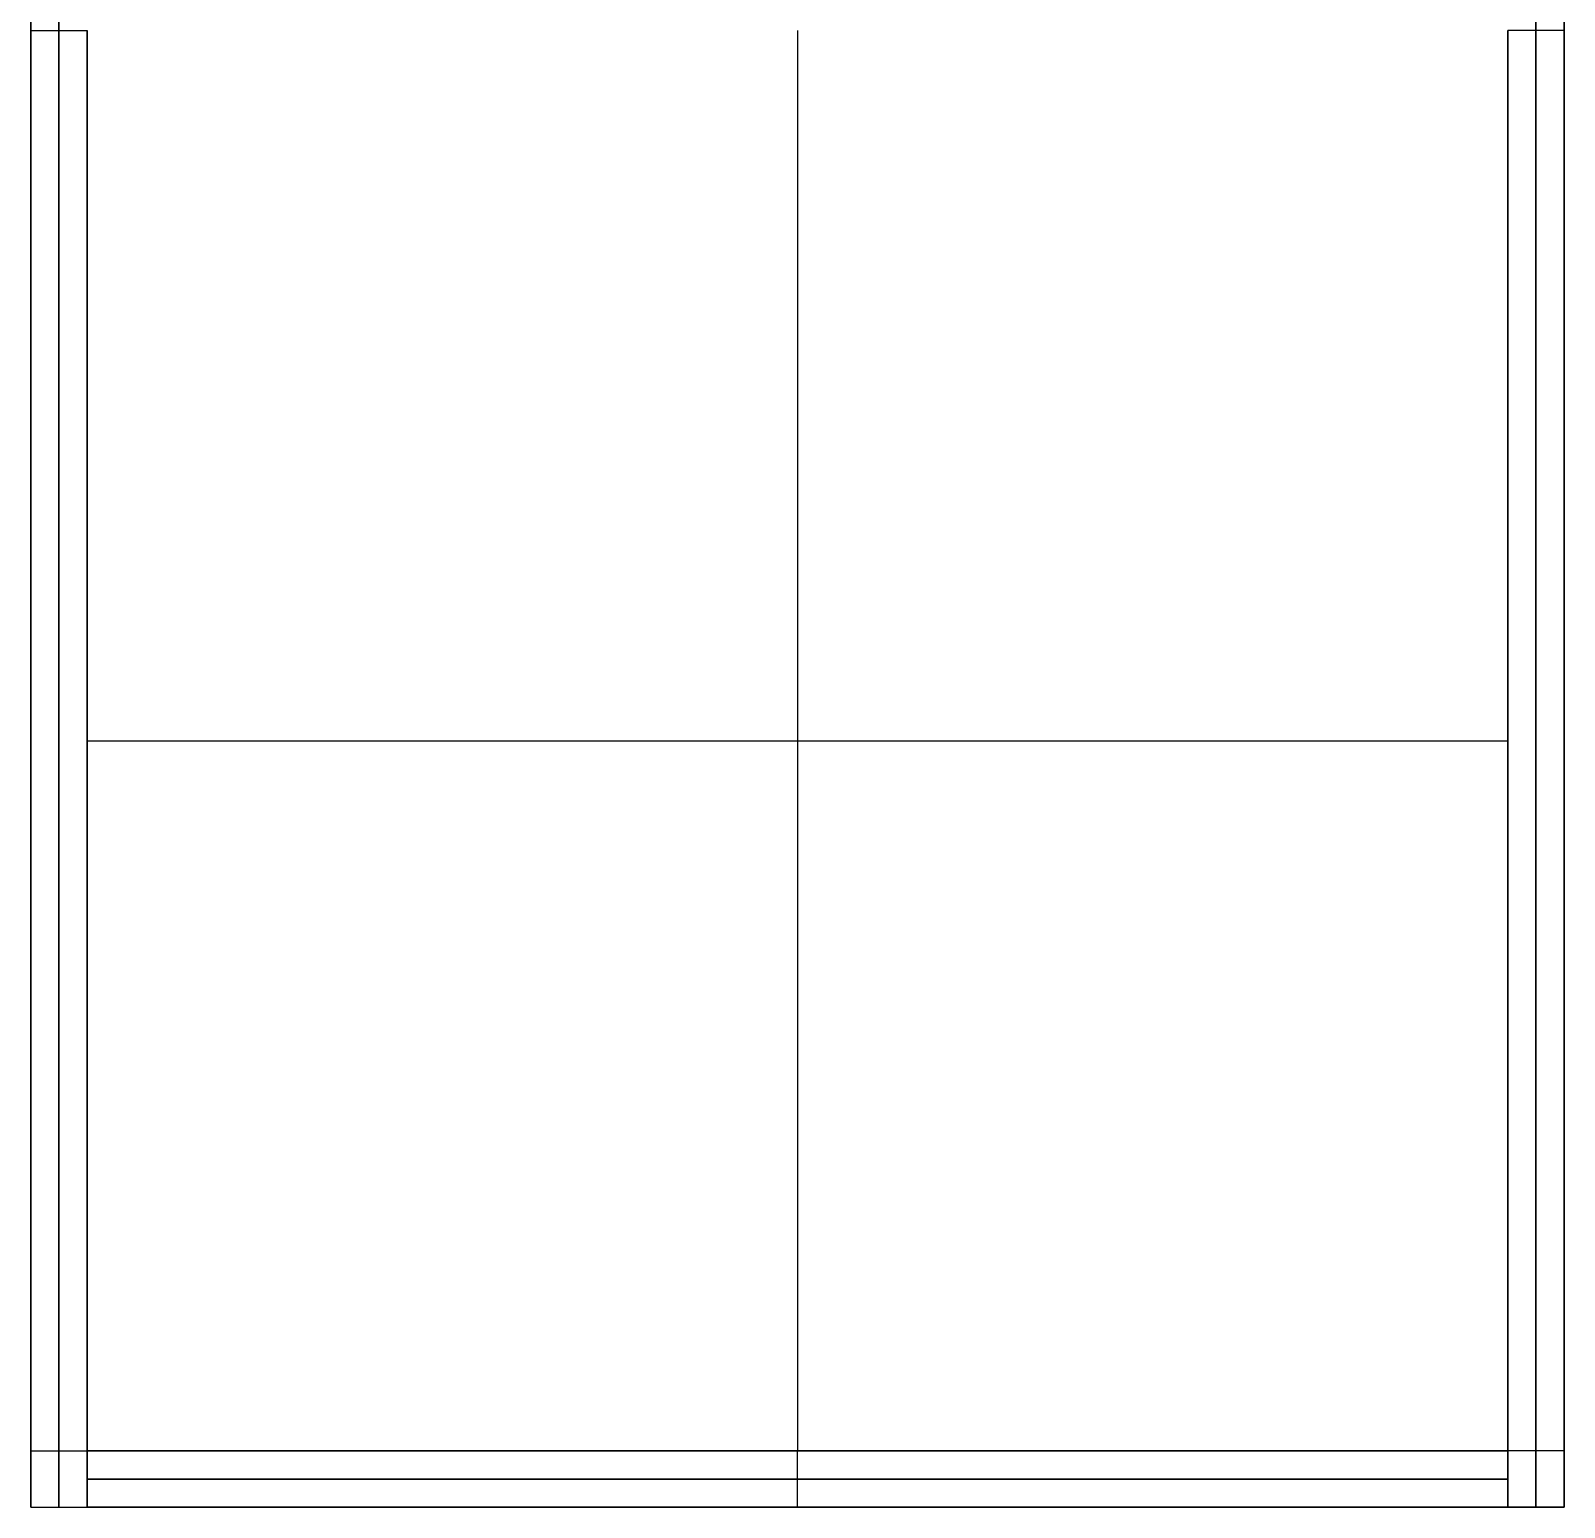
# Model space of a CAD drawing. Header units: millimetres. Extents: x 54 to 2208, y -253 to 13074.
# Drawn here: x 352.1 to 514.7, y -218.6 to -62 of the extents above; entities that cross this region are included whole.
import ezdxf

# ---------------------------------------------------------------- set-up
doc = ezdxf.new("R2010")
doc.units = ezdxf.units.MM
doc.header["$MEASUREMENT"] = 0
doc.layers.add('Hanging stuff', color=5, linetype='Continuous', true_color=0x0000ff)

msp = doc.modelspace()

# ---------------------------------------------------------------- linework, layer by layer
at = {"layer": 'Hanging stuff'}
for p, q in [((352.12, -56, 197.19), (352.12, -218.55, 197.19)), ((352.12, -218.55, 46.64), (352.12, -56, 46.64)), ((355.12, -56, 46.64), (355.12, -218.55, 46.64)), ((355.12, -218.55, 197.19), (355.12, -56, 197.19)), ((511.67, -56, 46.64), (511.67, -218.55, 46.64)), ((511.67, -218.55, 197.19), (511.67, -56, 197.19)), ((514.67, -56, 197.19), (514.67, -218.55, 197.19)), ((514.67, -218.55, 46.64), (514.67, -56, 46.64)), ((352.12, -62, 121.92), (352.12, -212.55, 121.92)), ((352.12, -62, 197.19), (358.12, -62, 197.19)), ((358.12, -92, 53.74), (358.12, -62, 53.74)), ((358.12, -92, 59.74), (358.12, -62, 59.74)), ((358.12, -62, 197.19), (358.12, -212.55, 197.19)), ((358.12, -212.55, 46.64), (358.12, -62, 46.64)), ((358.12, -62, 121.92), (358.12, -212.55, 121.92)), ((433.4, -62, 59.74), (433.4, -212.55, 59.74)), ((433.4, -62, 53.74), (433.4, -212.55, 53.74)), ((508.67, -92, 53.74), (508.67, -62, 53.74)), ((508.67, -62, 59.74), (508.67, -92, 59.74)), ((508.67, -62, 197.19), (508.67, -212.55, 197.19)), ((508.67, -212.55, 46.64), (508.67, -62, 46.64)), ((514.67, -62, 197.19), (508.67, -62, 197.19)), ((508.67, -62, 121.92), (508.67, -212.55, 121.92)), ((514.67, -62, 121.92), (514.67, -212.55, 121.92)), ((352.12, -104, 53.74), (352.12, -92, 53.74)), ((352.12, -104, 59.74), (352.12, -92, 59.74)), ((352.12, -92, 59.74), (352.12, -92, 53.74)), ((352.12, -92, 56.74), (352.12, -104, 56.74)), ((358.12, -104, 59.74), (358.12, -92, 59.74)), ((358.12, -104, 53.74), (358.12, -92, 53.74)), ((508.67, -104, 59.74), (508.67, -92, 59.74)), ((508.67, -104, 53.74), (508.67, -92, 53.74)), ((514.67, -104, 53.74), (514.67, -92, 53.74)), ((514.67, -92, 53.74), (514.67, -92, 59.74)), ((514.67, -92, 59.74), (514.67, -104, 59.74)), ((514.67, -104, 56.74), (514.67, -92, 56.74)), ((352.12, -98, 53.74), (352.12, -98, 59.74)), ((514.67, -98, 53.74), (514.67, -98, 59.74)), ((352.12, -104, 59.74), (352.12, -104, 53.74)), ((358.12, -134, 53.74), (358.12, -104, 53.74)), ((358.12, -134, 59.74), (358.12, -104, 59.74)), ((508.67, -134, 53.74), (508.67, -104, 53.74)), ((508.67, -104, 59.74), (508.67, -134, 59.74)), ((514.67, -104, 59.74), (514.67, -104, 53.74)), ((352.12, -111.01, 197.19), (352.12, -111.01, 46.64)), ((358.12, -111.01, 53.74), (358.12, -111.01, 46.64)), ((358.12, -111.01, 197.19), (358.12, -111.01, 59.74)), ((508.67, -111.01, 53.74), (508.67, -111.01, 46.64)), ((508.67, -111.01, 197.19), (508.67, -111.01, 59.74)), ((514.67, -111.01, 197.19), (514.67, -111.01, 46.64)), ((352.12, -146, 53.74), (352.12, -134, 53.74)), ((352.12, -146, 59.74), (352.12, -134, 59.74)), ((352.12, -134, 59.74), (352.12, -134, 53.74)), ((352.12, -134, 56.74), (352.12, -146, 56.74)), ((358.12, -146, 59.74), (358.12, -134, 59.74)), ((358.12, -146, 53.74), (358.12, -134, 53.74)), ((508.67, -146, 59.74), (508.67, -134, 59.74)), ((508.67, -146, 53.74), (508.67, -134, 53.74)), ((514.67, -146, 53.74), (514.67, -134, 53.74)), ((514.67, -134, 53.74), (514.67, -134, 59.74)), ((514.67, -134, 59.74), (514.67, -146, 59.74)), ((514.67, -146, 56.74), (514.67, -134, 56.74)), ((358.12, -137.28, 59.74), (508.67, -137.28, 59.74)), ((358.12, -137.28, 53.74), (508.67, -137.28, 53.74)), ((352.12, -140, 53.74), (352.12, -140, 59.74)), ((514.67, -140, 53.74), (514.67, -140, 59.74)), ((352.12, -146, 59.74), (352.12, -146, 53.74)), ((358.12, -170.55, 53.74), (358.12, -146, 53.74)), ((358.12, -170.55, 59.74), (358.12, -146, 59.74)), ((508.67, -170.55, 53.74), (508.67, -146, 53.74)), ((508.67, -146, 59.74), (508.67, -170.55, 59.74)), ((514.67, -146, 59.74), (514.67, -146, 53.74)), ((352.12, -182.55, 53.74), (352.12, -170.55, 53.74)), ((352.12, -182.55, 59.74), (352.12, -170.55, 59.74)), ((352.12, -170.55, 59.74), (352.12, -170.55, 53.74)), ((352.12, -170.55, 56.74), (352.12, -182.55, 56.74)), ((358.12, -182.55, 59.74), (358.12, -170.55, 59.74)), ((358.12, -182.55, 53.74), (358.12, -170.55, 53.74)), ((508.67, -182.55, 59.74), (508.67, -170.55, 59.74)), ((508.67, -182.55, 53.74), (508.67, -170.55, 53.74)), ((514.67, -182.55, 53.74), (514.67, -170.55, 53.74)), ((514.67, -170.55, 53.74), (514.67, -170.55, 59.74)), ((514.67, -170.55, 59.74), (514.67, -182.55, 59.74)), ((514.67, -182.55, 56.74), (514.67, -170.55, 56.74)), ((352.12, -176.55, 53.74), (352.12, -176.55, 59.74)), ((514.67, -176.55, 53.74), (514.67, -176.55, 59.74)), ((352.12, -182.55, 59.74), (352.12, -182.55, 53.74)), ((358.12, -212.55, 53.74), (358.12, -182.55, 53.74)), ((358.12, -212.55, 59.74), (358.12, -182.55, 59.74)), ((508.67, -212.55, 53.74), (508.67, -182.55, 53.74)), ((508.67, -182.55, 59.74), (508.67, -212.55, 59.74)), ((514.67, -182.55, 59.74), (514.67, -182.55, 53.74)), ((352.12, -212.55, 76.64), (352.12, -218.55, 76.64)), ((352.12, -212.55, 88.64), (352.12, -212.55, 76.64)), ((352.12, -218.55, 88.64), (352.12, -212.55, 88.64)), ((352.12, -212.55, 113.19), (352.12, -218.55, 113.19)), ((352.12, -212.55, 125.19), (352.12, -212.55, 113.19)), ((352.12, -218.55, 125.19), (352.12, -212.55, 125.19)), ((352.12, -212.55, 155.19), (352.12, -218.55, 155.19)), ((352.12, -212.55, 167.19), (352.12, -212.55, 155.19)), ((352.12, -218.55, 167.19), (352.12, -212.55, 167.19)), ((352.12, -218.55, 82.64), (352.12, -212.55, 82.64)), ((352.12, -218.55, 119.19), (352.12, -212.55, 119.19)), ((352.12, -218.55, 161.19), (352.12, -212.55, 161.19)), ((352.12, -212.55, 46.64), (358.12, -212.55, 46.64)), ((352.12, -212.55, 197.19), (358.12, -212.55, 197.19)), ((388.12, -212.55, 53.74), (358.12, -212.55, 53.74)), ((388.12, -212.55, 59.74), (358.12, -212.55, 59.74)), ((508.67, -212.55, 46.64), (358.12, -212.55, 46.64)), ((358.12, -218.55, 46.64), (358.12, -212.55, 46.64)), ((358.12, -212.55, 46.64), (358.12, -212.55, 53.74)), ((358.12, -212.55, 88.64), (358.12, -212.55, 113.19)), ((358.12, -212.55, 125.19), (358.12, -212.55, 155.19)), ((358.12, -212.55, 167.19), (358.12, -212.55, 197.19)), ((358.12, -212.55, 197.19), (358.12, -218.55, 197.19)), ((358.12, -212.55, 197.19), (508.67, -212.55, 197.19)), ((358.12, -212.55, 88.64), (358.12, -212.55, 76.64)), ((358.12, -212.55, 125.19), (358.12, -212.55, 113.19)), ((358.12, -212.55, 167.19), (358.12, -212.55, 155.19)), ((358.12, -212.55, 59.74), (358.12, -212.55, 76.64)), ((358.12, -212.55, 121.92), (508.67, -212.55, 121.92)), ((400.12, -212.55, 59.74), (388.12, -212.55, 59.74)), ((388.12, -212.55, 53.74), (400.12, -212.55, 53.74)), ((430.12, -212.55, 53.74), (400.12, -212.55, 53.74)), ((430.12, -212.55, 59.74), (400.12, -212.55, 59.74)), ((442.12, -212.55, 59.74), (430.12, -212.55, 59.74)), ((430.12, -212.55, 53.74), (442.12, -212.55, 53.74)), ((433.4, -218.55, 46.64), (433.4, -212.55, 46.64)), ((433.4, -218.55, 197.19), (433.4, -212.55, 197.19)), ((433.4, -212.55, 197.19), (433.4, -212.55, 59.74)), ((433.4, -212.55, 53.74), (433.4, -212.55, 46.64)), ((466.67, -212.55, 53.74), (442.12, -212.55, 53.74)), ((466.67, -212.55, 59.74), (442.12, -212.55, 59.74)), ((478.67, -212.55, 59.74), (466.67, -212.55, 59.74)), ((466.67, -212.55, 53.74), (478.67, -212.55, 53.74)), ((508.67, -212.55, 53.74), (478.67, -212.55, 53.74)), ((508.67, -212.55, 59.74), (478.67, -212.55, 59.74)), ((508.67, -212.55, 76.64), (508.67, -212.55, 59.74)), ((508.67, -218.55, 46.64), (508.67, -212.55, 46.64)), ((508.67, -212.55, 197.19), (508.67, -218.55, 197.19)), ((508.67, -212.55, 197.19), (508.67, -212.55, 167.19)), ((508.67, -212.55, 155.19), (508.67, -212.55, 125.19)), ((508.67, -212.55, 113.19), (508.67, -212.55, 88.64)), ((508.67, -212.55, 88.64), (508.67, -212.55, 76.64)), ((508.67, -212.55, 125.19), (508.67, -212.55, 113.19)), ((508.67, -212.55, 167.19), (508.67, -212.55, 155.19)), ((508.67, -212.55, 53.74), (508.67, -212.55, 46.64)), ((514.67, -212.55, 46.64), (508.67, -212.55, 46.64)), ((514.67, -212.55, 197.19), (508.67, -212.55, 197.19)), ((514.67, -218.55, 88.64), (514.67, -212.55, 88.64)), ((514.67, -212.55, 88.64), (514.67, -212.55, 76.64)), ((514.67, -212.55, 76.64), (514.67, -218.55, 76.64)), ((514.67, -218.55, 167.19), (514.67, -212.55, 167.19)), ((514.67, -212.55, 167.19), (514.67, -212.55, 155.19)), ((514.67, -212.55, 155.19), (514.67, -218.55, 155.19)), ((514.67, -218.55, 125.19), (514.67, -212.55, 125.19)), ((514.67, -212.55, 125.19), (514.67, -212.55, 113.19)), ((514.67, -212.55, 113.19), (514.67, -218.55, 113.19)), ((514.67, -218.55, 82.64), (514.67, -212.55, 82.64)), ((514.67, -218.55, 161.19), (514.67, -212.55, 161.19)), ((514.67, -218.55, 119.19), (514.67, -212.55, 119.19)), ((352.12, -215.55, 88.64), (352.12, -215.55, 76.64)), ((352.12, -215.55, 125.19), (352.12, -215.55, 113.19)), ((352.12, -215.55, 167.19), (352.12, -215.55, 155.19)), ((358.12, -215.55, 46.64), (508.67, -215.55, 46.64)), ((508.67, -215.55, 197.19), (358.12, -215.55, 197.19)), ((514.67, -215.55, 76.64), (514.67, -215.55, 88.64)), ((514.67, -215.55, 155.19), (514.67, -215.55, 167.19)), ((514.67, -215.55, 113.19), (514.67, -215.55, 125.19)), ((352.12, -218.55, 167.19), (358.12, -218.55, 167.19)), ((352.12, -218.55, 155.19), (352.12, -218.55, 167.19)), ((352.12, -218.55, 155.19), (358.12, -218.55, 155.19)), ((352.12, -218.55, 125.19), (358.12, -218.55, 125.19)), ((352.12, -218.55, 113.19), (352.12, -218.55, 125.19)), ((352.12, -218.55, 113.19), (358.12, -218.55, 113.19)), ((352.12, -218.55, 88.64), (358.12, -218.55, 88.64)), ((352.12, -218.55, 76.64), (352.12, -218.55, 88.64)), ((352.12, -218.55, 76.64), (358.12, -218.55, 76.64)), ((352.12, -218.55, 76.64), (352.12, -218.55, 46.64)), ((352.12, -218.55, 113.19), (352.12, -218.55, 88.64)), ((352.12, -218.55, 155.19), (352.12, -218.55, 125.19)), ((352.12, -218.55, 197.19), (352.12, -218.55, 167.19)), ((352.12, -218.55, 46.64), (358.12, -218.55, 46.64)), ((352.12, -218.55, 197.19), (358.12, -218.55, 197.19)), ((352.12, -218.55, 121.92), (514.67, -218.55, 121.92)), ((352.12, -218.55, 61.64), (358.12, -218.55, 61.64)), ((352.12, -218.55, 100.92), (358.12, -218.55, 100.92)), ((352.12, -218.55, 140.19), (358.12, -218.55, 140.19)), ((352.12, -218.55, 182.19), (358.12, -218.55, 182.19)), ((355.12, -218.55, 46.64), (355.12, -218.55, 76.64)), ((355.12, -218.55, 88.64), (355.12, -218.55, 113.19)), ((355.12, -218.55, 125.19), (355.12, -218.55, 155.19)), ((355.12, -218.55, 167.19), (355.12, -218.55, 197.19)), ((358.12, -218.55, 197.19), (508.67, -218.55, 197.19)), ((358.12, -218.55, 197.19), (358.12, -218.55, 167.19)), ((358.12, -218.55, 155.19), (358.12, -218.55, 125.19)), ((358.12, -218.55, 113.19), (358.12, -218.55, 88.64)), ((358.12, -218.55, 76.64), (358.12, -218.55, 46.64)), ((508.67, -218.55, 46.64), (358.12, -218.55, 46.64)), ((400.12, -218.55, 53.74), (388.12, -218.55, 53.74)), ((388.12, -218.55, 59.74), (400.12, -218.55, 59.74)), ((388.12, -218.55, 53.74), (388.12, -218.55, 59.74)), ((388.12, -218.55, 56.74), (400.12, -218.55, 56.74)), ((394.12, -218.55, 53.74), (394.12, -218.55, 59.74)), ((400.12, -218.55, 59.74), (400.12, -218.55, 53.74)), ((442.12, -218.55, 53.74), (430.12, -218.55, 53.74)), ((430.12, -218.55, 59.74), (442.12, -218.55, 59.74)), ((430.12, -218.55, 53.74), (430.12, -218.55, 59.74)), ((430.12, -218.55, 56.74), (442.12, -218.55, 56.74)), ((433.4, -218.55, 197.19), (433.4, -218.55, 59.74)), ((433.4, -218.55, 53.74), (433.4, -218.55, 46.64)), ((436.12, -218.55, 53.74), (436.12, -218.55, 59.74)), ((442.12, -218.55, 59.74), (442.12, -218.55, 53.74)), ((478.67, -218.55, 53.74), (466.67, -218.55, 53.74)), ((466.67, -218.55, 59.74), (478.67, -218.55, 59.74)), ((466.67, -218.55, 53.74), (466.67, -218.55, 59.74)), ((466.67, -218.55, 56.74), (478.67, -218.55, 56.74)), ((472.67, -218.55, 53.74), (472.67, -218.55, 59.74)), ((478.67, -218.55, 59.74), (478.67, -218.55, 53.74)), ((514.67, -218.55, 88.64), (508.67, -218.55, 88.64)), ((508.67, -218.55, 113.19), (508.67, -218.55, 88.64)), ((514.67, -218.55, 113.19), (508.67, -218.55, 113.19)), ((514.67, -218.55, 125.19), (508.67, -218.55, 125.19)), ((508.67, -218.55, 155.19), (508.67, -218.55, 125.19)), ((514.67, -218.55, 155.19), (508.67, -218.55, 155.19)), ((514.67, -218.55, 167.19), (508.67, -218.55, 167.19)), ((508.67, -218.55, 197.19), (508.67, -218.55, 167.19)), ((508.67, -218.55, 76.64), (508.67, -218.55, 46.64)), ((514.67, -218.55, 76.64), (508.67, -218.55, 76.64)), ((514.67, -218.55, 46.64), (508.67, -218.55, 46.64)), ((514.67, -218.55, 197.19), (508.67, -218.55, 197.19)), ((514.67, -218.55, 61.64), (508.67, -218.55, 61.64)), ((514.67, -218.55, 100.92), (508.67, -218.55, 100.92)), ((514.67, -218.55, 140.19), (508.67, -218.55, 140.19)), ((514.67, -218.55, 182.19), (508.67, -218.55, 182.19)), ((511.67, -218.55, 46.64), (511.67, -218.55, 76.64)), ((511.67, -218.55, 88.64), (511.67, -218.55, 113.19)), ((511.67, -218.55, 125.19), (511.67, -218.55, 155.19)), ((511.67, -218.55, 167.19), (511.67, -218.55, 197.19)), ((514.67, -218.55, 125.19), (514.67, -218.55, 113.19)), ((514.67, -218.55, 167.19), (514.67, -218.55, 155.19)), ((514.67, -218.55, 88.64), (514.67, -218.55, 76.64)), ((514.67, -218.55, 76.64), (514.67, -218.55, 46.64)), ((514.67, -218.55, 113.19), (514.67, -218.55, 88.64)), ((514.67, -218.55, 155.19), (514.67, -218.55, 125.19)), ((514.67, -218.55, 197.19), (514.67, -218.55, 167.19))]:
    msp.add_line(p, q, dxfattribs=at)

doc.saveas('drawing.dxf')
